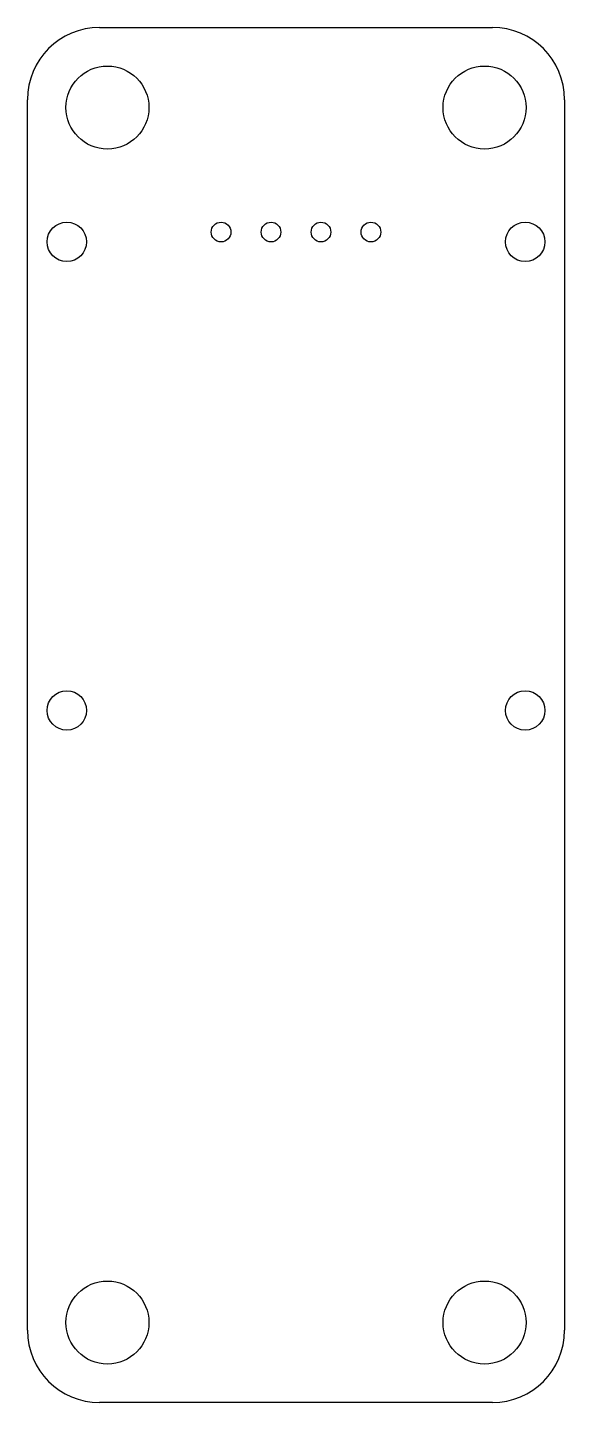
# Model space of a CAD drawing. Header units: inches. Extents: x -0.54 to 0.54, y -1.85 to 0.9.
import ezdxf

# ---------------------------------------------------------------- set-up
doc = ezdxf.new("R2010")
doc.units = ezdxf.units.IN
doc.header["$MEASUREMENT"] = 0

msp = doc.modelspace()

# ---------------------------------------------------------------- linework, layer by layer
at = {"color": 7, "linetype": 'Continuous', "lineweight": 25}
for p, q in [((-0.3931, 0.8972), (0.3931, 0.8972)), ((-0.5374, -1.7084), (-0.5374, 0.7529)), ((0.5374, 0.7529), (0.5374, -1.7084)), ((0.3931, -1.8528), (-0.3931, -1.8528))]:
    msp.add_line(p, q, dxfattribs=at)
for centre, radius in [((-0.3774, 0.7372), 0.083), ((0.3774, 0.7372), 0.083), ((-0.4587, 0.4685), 0.0394), ((-0.15, 0.4882), 0.0197), ((-0.05, 0.4882), 0.0197), ((0.05, 0.4882), 0.0197), ((0.15, 0.4882), 0.0197), ((0.4587, 0.4685), 0.0394), ((-0.4587, -0.4685), 0.0394), ((0.4587, -0.4685), 0.0394), ((-0.3774, -1.6928), 0.083), ((0.3774, -1.6928), 0.083)]:
    msp.add_circle(centre, radius, dxfattribs=at)
for centre, start, end in [((-0.3931, 0.7529), 90, 180), ((0.3931, 0.7529), 0, 90), ((-0.3931, -1.7084), 180, 270), ((0.3931, -1.7084), 270, 0)]:
    msp.add_arc(centre, 0.1444, start, end, dxfattribs=at)

doc.saveas('drawing.dxf')
